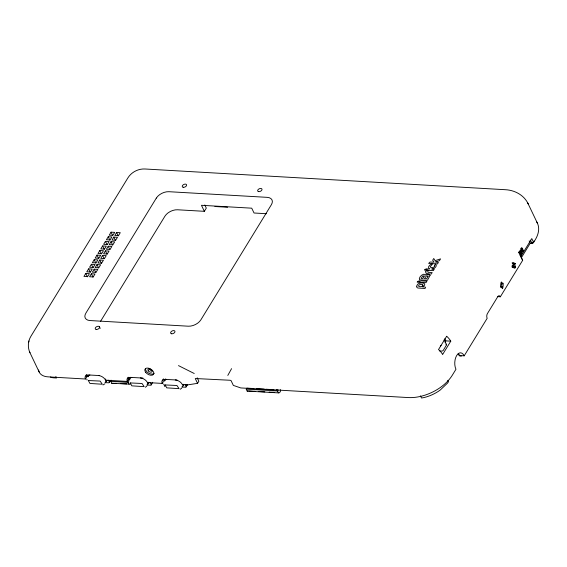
<?xml version="1.0" encoding="UTF-8"?>
<svg xmlns="http://www.w3.org/2000/svg" width="567" height="567" viewBox="0 0 567 567"><rect width="100%" height="100%" fill="white"/><g stroke="black" fill="none" stroke-linecap="round" stroke-linejoin="round"><path stroke-width="0.85" d="M129.942 379.061L130.29 377.842L131.785 377.431M513.411 263.492L512.887 262.996L513.092 264.016C512.894 269.19 512.632 266.554 514.106 263.783L514.432 263.825C516.062 264.746 514.134 261.798 513.411 263.492L512.49 263.208M501.589 287.469L501.88 283.387M513.355 262.975L513.922 264.002M527.799 203.114C523.582 194.821 514.354 190.073 505.268 189.704L145.032 168.994C138.228 168.597 131.367 172.17 127.83 178.003L30.958 336.196C27.903 341.114 27.492 347.55 29.994 352.78L39.194 372.058M515.155 267.744C510.86 267.163 515.757 260.841 515.155 267.744L514.042 267.681L514.241 266.462L513.475 264.725M164.82 380.641L165.585 379.592L166.691 379.436M28.917 340.994L28.626 342.312M104.938 382.654L108.956 382.796L109.403 382.186L108.552 380.195M146.825 385.064L150.843 385.206L151.29 384.596L150.439 382.605M151.169 384.965L152.693 382.3M181.731 387.07L185.749 387.211L186.196 386.602L185.345 384.61M444.145 340.37L444.273 340.009A1.332 0.794 -25.5 0 0 444.216 339.697M444.273 340.009L446.576 344.828L443.359 350.229A1.332 0.794 -25.5 0 1 441.679 351.086L439.645 350.966M534.008 241.003L533.093 243.045L531.47 242.952M521.966 251.557L521.293 252.308M227.799 375.439L231.57 368.656M85.794 273.443L83.966 276.42L87.602 276.632L89.423 273.648L85.794 273.443L87.403 276.816M88.601 268.857L86.779 271.834L90.408 272.047L92.23 269.063L88.601 268.857L90.21 272.231M91.407 264.272L89.586 267.248L93.215 267.461L95.036 264.477L91.407 264.272L93.016 267.645M94.214 259.686L92.393 262.663L96.021 262.875L97.85 259.892L94.214 259.686L95.823 263.06M97.028 255.1L95.199 258.077L98.828 258.29L100.657 255.306L97.028 255.1L98.637 258.474M99.835 250.515L98.006 253.492L101.635 253.704L103.463 250.72L99.835 250.515L101.443 253.888M102.641 245.929L100.813 248.906L104.448 249.119L106.27 246.135L102.641 245.929L104.25 249.303M105.448 241.344L103.619 244.32L107.255 244.533L109.077 241.549L105.448 241.344L107.057 244.717M108.254 236.758L106.433 239.742L110.062 239.947L111.883 236.963L108.254 236.758L109.863 240.132M111.061 232.172L109.24 235.156L112.868 235.362L114.69 232.378L111.061 232.172L112.67 235.546M91.379 273.762L89.551 276.746L93.186 276.951L95.008 273.974L91.379 273.762L92.988 277.135M94.186 269.176L92.364 272.16L95.993 272.366L97.815 269.389L94.186 269.176L95.795 272.55M96.992 264.591L95.171 267.574L98.8 267.78L100.621 264.803L96.992 264.591L98.601 267.964M99.799 260.005L97.978 262.989L101.606 263.194L103.435 260.218L99.799 260.005L101.408 263.379M102.613 255.419L100.784 258.403L104.413 258.609L106.242 255.632L102.613 255.419L104.222 258.793M105.419 250.834L103.591 253.818L107.22 254.023L109.048 251.046L105.419 250.834L107.028 254.207M108.226 246.248L106.398 249.232L110.033 249.437L111.855 246.461L108.226 246.248L109.835 249.622M111.033 241.662L109.204 244.646L112.84 244.852L114.662 241.875L111.033 241.662L112.642 245.036M113.839 237.077L112.018 240.061L115.647 240.266L117.468 237.29L113.839 237.077L115.448 240.451M116.646 232.491L114.825 235.475L118.453 235.681L120.275 232.704L116.646 232.491L118.255 235.865M100.451 321.489L164.94 216.176A9.993 5.968 -25.5 0 1 177.528 209.776L204.34 211.314L206.303 208.103L204.8 204.942M38.613 369.967A18.321 10.95 -25.5 0 0 38.825 371.045L38.988 371.562A18.321 10.95 -25.5 0 0 48.039 376.857L85.454 379.004L86.581 377.175A5.996 3.537 31.5 0 1 86.276 374.808M109.282 382.555L110.685 380.266L110.359 380.5M130.204 384.114L111.727 383.299L110.806 381.378L111.508 380.23M98.467 375.538A5.996 3.537 31.5 0 1 105.561 380.159L127.341 381.414L128.468 379.578A5.996 3.537 31.5 0 1 128.163 377.218M129.042 384.298L128.121 382.371L128.822 381.222M140.354 377.941A5.996 3.537 31.5 0 1 147.448 382.569L162.247 383.42L163.374 381.591A5.996 3.537 31.5 0 1 163.069 379.224M186.075 386.978L187.479 384.681L186.663 384.979M175.26 379.954A5.996 3.537 31.5 0 1 182.354 384.575L187.663 384.88L197.557 383.349L198.847 381.251L197.203 377.813M280.261 389.572L280.587 391.095L279.602 392.704L278.44 392.881L247.169 391.088L246.248 389.16L246.879 388.133L253.825 388.537M278.44 392.881L277.525 390.961L278.156 389.933L276.413 389.834M445.031 342.163L445.818 340.88L444.783 338.712M450.779 341.164L442.636 354.46L442.281 353.893A16.649 9.83 31.5 0 0 438.922 349.896L438.532 349.541L446.676 336.238L447.065 336.6A16.649 9.83 31.5 0 1 450.425 340.597L450.779 341.164L445.818 340.88M519.84 252.882L520.91 255.136L520.506 255.788L518.876 252.365L519.28 251.705L520.938 252.988L518.72 252.818M520.938 252.988L519.868 250.742L520.272 250.082L521.902 253.506L521.505 254.165L518.713 252.067M521.328 257.779L530.265 243.186L529.16 240.876M197.557 383.349L195.261 378.529L230.096 380.259L231.053 380.585L233.349 385.411L240.762 387.934L408.275 397.566A34.97 20.894 -25.5 0 0 452.338 375.177L455.953 369.273A9.759 5.294 -86.7 0 1 456.697 355.488A9.759 5.294 -86.7 0 1 464.182 355.835L487.166 318.3A3.331 1.807 -86.7 0 1 487.422 313.594L497.776 296.676A3.331 1.807 -86.7 0 1 500.335 296.789L522.668 260.317L520.832 256.461L531.782 238.572L533.618 242.428L531.938 243.286L530.265 243.186M533.618 242.428L535.163 239.912A34.97 20.894 -25.5 0 0 536.453 221.52M147.774 384.617L147.923 382.796M502.022 286.519C499.158 291.757 501.497 276.476 501.774 284.209C504.595 278.921 502.312 294.11 502.022 286.519L500.902 286.455M104.902 383.816L103.003 384.943M146.789 386.226L145.308 387.233M181.695 388.232L180.214 389.238M147.618 384.724L147.101 384.958M105.731 382.314L106.242 381.003L105.356 378.947M182.283 386.885L183.035 385.985L182.829 384.802M111.727 383.299L116.348 383.32M247.169 391.088L248.325 390.904M89.898 375.021L88.402 375.432L88.062 376.722M214.9 206.508L227.622 207.238M266.412 213.716L254.03 213.001L251.727 208.181L201.462 205.297L204.34 211.314M521.902 253.506L520.789 253.442L519.804 251.387M519.797 255.065L520.91 255.136M512.065 262.946L513.178 263.01M513.978 263.584L515.098 263.648M513.993 263.726L515.112 263.79M515.091 263.938L513.312 263.761L513.603 264.016M513.284 264.463L514.404 264.527M512.022 265.873L513.142 265.937M514.241 266.462L515.353 266.525M512.157 266.738L513.27 266.802M514.262 266.894L515.382 266.958M512.129 266.887L513.248 266.951M512.079 267.014L513.192 267.078M514.191 267.319L515.311 267.39M513.822 267.922L514.942 267.985M501.866 283.146L502.979 283.209M497.819 296.647L500.335 296.789M464.182 355.835L459.157 355.544A9.759 5.294 -86.7 0 0 458.143 353.943M461.382 356.111L459.702 356.012L458.618 353.744M99.353 375.56L88.417 374.957A5.996 3.537 31.5 0 0 85.454 379.004M142.955 378.069L130.304 377.367A5.996 3.537 31.5 0 0 127.341 381.414M177.003 380.032L165.21 379.373A5.996 3.537 31.5 0 0 162.247 383.42M86.234 376.169L87.97 376.268L86.949 376.219L86.34 374.936M127.795 379.975L129.524 380.074L128.241 377.381M256.433 388.686L264.25 389.132M265.987 389.231L273.811 389.685M110.806 381.378L128.121 382.371M246.248 389.16L277.525 390.961M120.679 383.568L126.739 383.916M249.197 390.954L255.278 391.308M258.75 391.506L264.832 391.854M269.176 392.102L274.393 392.407M178.463 365.602L194.24 373.511M520.754 248.722L521.151 249.26M521.201 251.429L520.789 250.862M521.208 248.062L521.824 249.168M522.668 260.317L520.641 256.249M527.969 203.447L537.466 223.306M527.501 202.532L528.267 204.028M99.466 326.805L100.217 328.371M530.471 240.202L531.938 243.286M447.788 380.322L448.476 381.768L447.491 383.129L440.19 390.075A27.974 16.719 -25.5 0 1 423.854 397.587L421.515 398.027L420.48 395.858M163.608 378.891L164.706 381.187M164.884 386.616L163.693 384.008M129.063 377.65L129.8 379.181M87.176 375.241L87.906 376.772M55.842 376.552L56.53 377.998L53.745 377.828A11.326 6.769 -25.5 0 1 50.477 377.02M29.512 351.639L29.994 352.78M87.056 380.032L86.829 379.174M521.973 249.523L522.136 250.231M148.83 382.264A3.331 1.963 31.5 0 1 147.668 383.859M130.644 377.913A3.331 1.963 31.5 0 1 130.644 377.346M183.736 384.277A3.331 1.963 31.5 0 1 183.134 385.659M165.55 379.918A3.331 1.963 31.5 0 1 165.755 378.884M106.943 380.422A3.331 1.963 31.5 0 1 105.781 381.449M441.055 345.409A1.332 0.794 -25.5 0 1 440.332 346.04M445.889 344.204A1.332 0.794 -25.5 0 1 446.576 344.828M152.275 370.57A2.332 1.375 31.5 0 1 149.036 368.798M154.189 373.242A4.997 2.948 31.5 0 1 148.83 373.235A4.997 2.948 31.5 0 1 145.521 368.5M428.099 276.079L426.745 278.766L424.435 278.631L426.327 275.98L428.099 276.079M523.277 250.649C520.244 257.368 520.492 241.613 523.277 250.649M416.795 286.193L416.901 287.519L417.865 288.022L425.037 288.49L425.576 287.497L425.037 287.008L422.5 286.859C429.736 282.621 417.298 280.948 416.795 286.193M424.229 276.03L422.925 278.546L421.054 278.44L422.791 275.952L424.229 276.03M88.353 380.528L89.933 383.441L102.266 384.235L100.139 381.074L88.353 380.528M130.24 382.938L131.82 385.851L144.153 386.644L142.026 383.483L130.24 382.938M165.146 384.943L166.726 387.856L179.059 388.65L176.932 385.489L165.146 384.943M434.676 265.895C434.45 267.759 430.863 268.361 430.155 266.766L432.571 263.924C430.247 263.698 426.356 267.95 429.914 268.914L427.582 268.992L426.554 270.239L433.365 270.636L434.272 269.162L431.735 269.013C434.031 269.403 438.312 265.576 435.236 264.038L434.676 265.895M430.055 275.392L427.454 280.289L419.566 279.836C418.077 278.071 422.592 272.869 425.349 274.506L425.64 275.201C426.696 274.13 429.602 273.485 430.055 275.392M522.795 250.89C521.13 253.555 521.045 244.767 522.795 250.89M425.76 271.841C425.307 274.683 429.758 273.726 431.267 274.059L432.167 272.592L428.035 272.273L427.674 271.643L428.205 270.622L426.384 270.516L425.76 271.841M422.925 285.116L422.309 286.129L420.92 286.689L419.155 286.59L418.489 285.938L419.119 284.91L420.551 284.351L422.266 284.45L422.925 285.116M435.697 261.933L438.376 262.45L437.476 263.924L428.666 263.414L430.062 262.025L434.074 262.202L432.656 260.274L433.741 258.502L435.13 260.65L440.566 258.878L439.482 260.643L435.697 261.933M156.322 198.103L85.844 313.197A9.993 5.968 -25.5 0 0 90.011 320.553L188.308 326.202A9.993 5.968 -25.5 0 0 200.895 319.809L271.373 204.715A9.993 5.968 -25.5 0 0 267.206 197.351L168.909 191.703A9.993 5.968 -25.5 0 0 156.322 198.103M417.638 281.423L417.177 282.182L418.581 282.26L419.488 280.785L417.638 281.423M425.016 269.368L424.555 270.126L425.966 270.211L426.866 268.737L425.016 269.368M419.637 281.537L419.176 282.295L425.987 282.685L426.887 281.211L420.948 280.871L419.637 281.537M183.198 187.287A2.332 1.396 -25.5 0 0 186.614 185.203A2.332 1.396 -25.5 0 0 183.474 184.644A2.332 1.396 -25.5 0 0 183.198 187.287M258.602 191.625A2.332 1.396 -25.5 0 0 262.011 189.534A2.332 1.396 -25.5 0 0 258.878 188.981A2.332 1.396 -25.5 0 0 258.602 191.625M96.163 329.434A2.332 1.396 -25.5 0 0 99.572 327.35A2.332 1.396 -25.5 0 0 96.44 326.798A2.332 1.396 -25.5 0 0 96.163 329.434M171.56 333.772A2.332 1.396 -25.5 0 0 174.969 331.688A2.332 1.396 -25.5 0 0 171.836 331.128A2.332 1.396 -25.5 0 0 171.56 333.772M148.334 370.846A2.332 1.375 31.5 0 0 151.963 371.789A2.332 1.375 31.5 0 0 149.738 368.911A2.332 1.375 31.5 0 0 148.334 370.846M145.712 372.363A4.997 2.948 31.5 0 0 153.487 374.39A4.997 2.948 31.5 0 0 148.724 368.231A4.997 2.948 31.5 0 0 145.712 372.363"/></g></svg>
